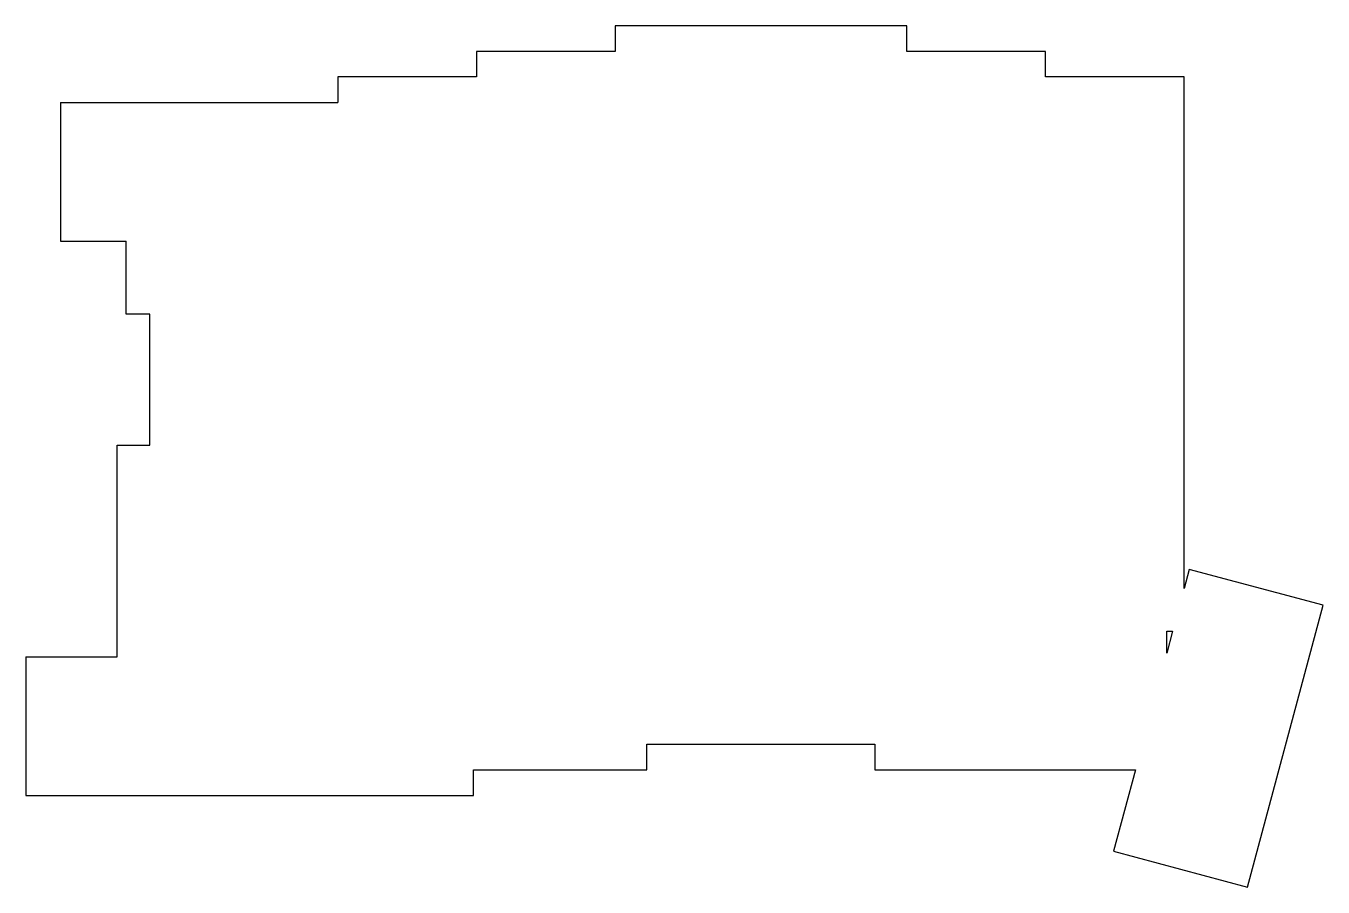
# Model space of a CAD drawing. Header units: millimetres. Extents: x -25 to 153, y -41 to 77.
import ezdxf

# ---------------------------------------------------------------- set-up
doc = ezdxf.new("R2010")
doc.units = ezdxf.units.MM

msp = doc.modelspace()

# ---------------------------------------------------------------- linework, layer by layer
at = {"linetype": 'CONTINUOUS'}
for p, q in [((96, 77), (56, 77)), ((56, 77), (56, 73.5)), ((96, 73.5), (96, 77)), ((56, 73.5), (37, 73.5)), ((37, 73.5), (37, 70)), ((115, 73.5), (96, 73.5)), ((115, 70), (115, 73.5)), ((37, 70), (18, 70)), ((18, 70), (18, 66.5)), ((134, 70), (115, 70)), ((134, -0.14), (134, 70)), ((-20, 66.5), (18, 66.5)), ((-20, 66.5), (-20, 47.5)), ((-20, 47.5), (-11, 47.5)), ((-11, 37.5), (-11, 47.5)), ((-7.75, 37.5), (-11, 37.5)), ((-7.75, 19.5), (-7.75, 37.5)), ((-12.25, -9.5), (-12.25, 19.5)), ((-12.25, 19.5), (-7.75, 19.5)), ((134.7, 2.48), (134, -0.14)), ((153.05, -2.44), (134.7, 2.48)), ((142.7, -41.08), (153.05, -2.44)), ((131.62, -6), (132.43, -6)), ((131.62, -9), (131.62, -6)), ((132.43, -6), (131.62, -9)), ((-24.75, -9.5), (-12.25, -9.5)), ((-24.75, -9.5), (-24.75, -28.5)), ((60.38, -25), (60.38, -21.5)), ((60.38, -21.5), (91.62, -21.5)), ((91.62, -21.5), (91.62, -25)), ((36.62, -28.5), (36.62, -25)), ((36.62, -25), (60.38, -25)), ((91.62, -25), (127.34, -25)), ((127.34, -25), (124.35, -36.16)), ((-24.75, -28.5), (36.62, -28.5)), ((124.35, -36.16), (142.7, -41.08))]:
    msp.add_line(p, q, dxfattribs=at)

doc.saveas('drawing.dxf')
